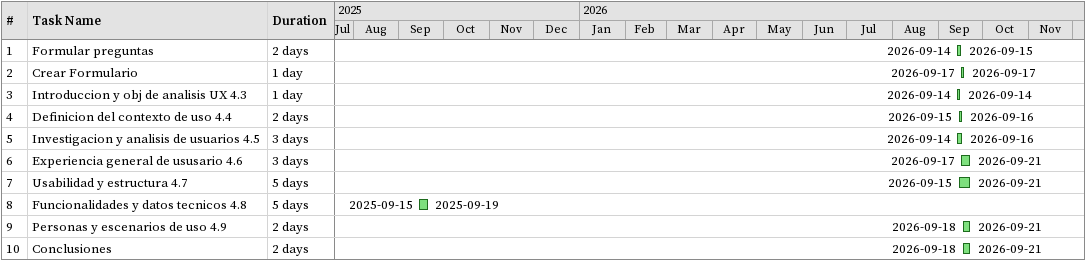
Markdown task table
| ID | Task | Duration | Start | Finish |
|---|---|---|---|---|
| 1 | Formular preguntas | 2d | 2026-09-14 | 2026-09-15 |
| 2 | Crear Formulario | 1d | 2026-09-17 | 2026-09-17 |
| 3 | Introduccion y obj de analisis UX 4.3 | 1d | 2026-09-14 | 2026-09-14 |
| 4 | Definicion del contexto de uso 4.4 | 2d | 2026-09-15 | 2026-09-16 |
| 5 | Investigacion y analisis de usuarios 4.5 | 3d | 2026-09-14 | 2026-09-16 |
| 6 | Experiencia general de ususario 4.6 | 3d | 2026-09-17 | 2026-09-21 |
| 7 | Usabilidad y estructura 4.7 | 5d | 2026-09-15 | 2026-09-21 |
| 8 | Funcionalidades y datos tecnicos 4.8 | 5d | 2025-09-15 | 2025-09-19 |
| 9 | Personas y escenarios de uso 4.9 | 2d | 2026-09-18 | 2026-09-21 |
| 10 | Conclusiones | 2d | 2026-09-18 | 2026-09-21 |
